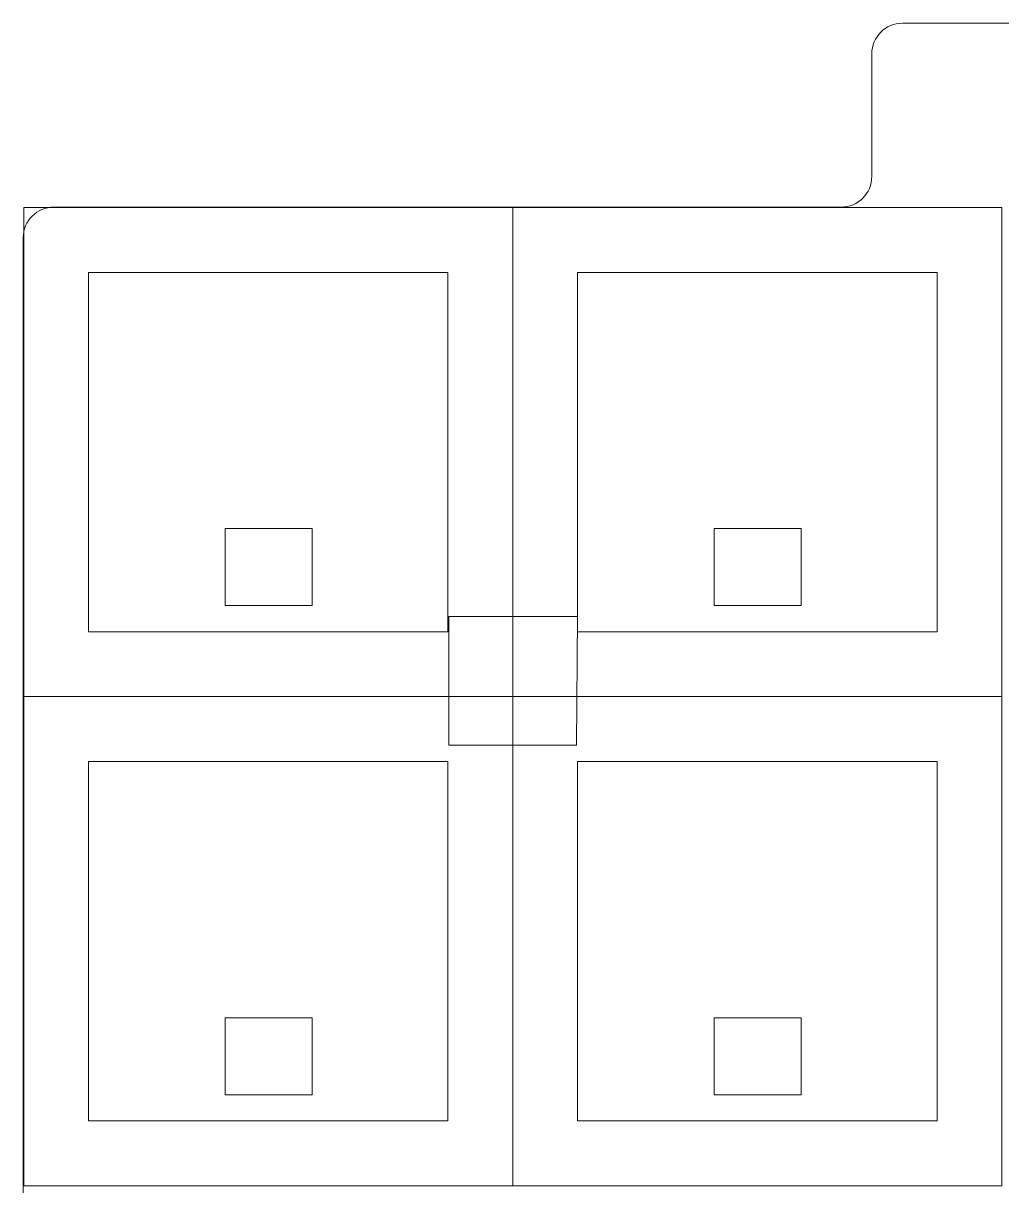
# Model space of a CAD drawing. Header units: millimetres. Extents: x 70 to 146.2, y -181.2 to -97.8.
# Drawn here: x 70.01 to 108.12, y -143.12 to -97.85 of the extents above; entities that cross this region are included whole.
import ezdxf

# ---------------------------------------------------------------- set-up
doc = ezdxf.new("R2010")
doc.units = ezdxf.units.MM
doc.header["$MEASUREMENT"] = 0
doc.layers.add('Super 16 V2 by 1upkeyboards.com', color=7, linetype='Continuous', lineweight=0)

# ---------------------------------------------------------------- blocks, each defined once
blk = doc.blocks.new('Block_2')
at = {"layer": 'Super 16 V2 by 1upkeyboards.com', "color": 18, "lineweight": 5, "true_color": 0x010101}
for points, knots in [([(91.561, -125.962), (91.561, -125.962), (86.587, -125.962), (86.587, -125.962), (86.587, -125.962), (86.587, -120.952), (86.587, -120.952), (86.587, -120.952), (91.596, -120.952), (91.596, -120.952), (91.596, -120.952), (91.561, -125.962), (91.561, -125.962), (91.561, -125.962), (91.561, -125.962), (91.561, -125.962)], [0, 0, 0, 0, 1, 1, 1, 2, 2, 2, 3, 3, 3, 4, 4, 4, 5, 5, 5, 5]), ([(129.661, -125.962), (129.661, -125.962), (124.652, -125.962), (124.652, -125.962), (124.652, -125.962), (124.652, -120.952), (124.652, -120.952), (124.652, -120.952), (129.661, -120.952), (129.661, -120.952), (129.661, -120.952), (129.661, -125.962), (129.661, -125.962)], [0, 0, 0, 0, 1, 1, 1, 2, 2, 2, 3, 3, 3, 4, 4, 4, 4]), ([(91.561, -164.062), (91.561, -164.062), (86.587, -164.062), (86.587, -164.062), (86.587, -164.062), (86.587, -159.052), (86.587, -159.052), (86.587, -159.052), (91.596, -159.052), (91.596, -159.052), (91.596, -159.052), (91.561, -164.062), (91.561, -164.062), (91.561, -164.062), (91.561, -164.062), (91.561, -164.062)], [0, 0, 0, 0, 1, 1, 1, 2, 2, 2, 3, 3, 3, 4, 4, 4, 5, 5, 5, 5]), ([(129.661, -164.062), (129.661, -164.062), (124.652, -164.062), (124.652, -164.062), (124.652, -164.062), (124.652, -159.052), (124.652, -159.052), (124.652, -159.052), (129.661, -159.052), (129.661, -159.052), (129.661, -159.052), (129.661, -164.062), (129.661, -164.062)], [0, 0, 0, 0, 1, 1, 1, 2, 2, 2, 3, 3, 3, 4, 4, 4, 4])]:
    blk.add_open_spline(points, degree=3, knots=knots, dxfattribs=at)
blk = doc.blocks.new('Block_3')
at = {"layer": 'Super 16 V2 by 1upkeyboards.com', "color": 18, "lineweight": 5, "true_color": 0x010101}
for points in [[(81.26, -120.529), (81.26, -120.529), (81.26, -117.53), (81.26, -117.53), (81.26, -117.53), (77.873, -117.53), (77.873, -117.53), (77.873, -117.53), (77.873, -120.529), (77.873, -120.529), (77.873, -120.529), (81.26, -120.529), (81.26, -120.529)], [(100.31, -120.529), (100.31, -120.529), (100.31, -117.53), (100.31, -117.53), (100.31, -117.53), (96.923, -117.53), (96.923, -117.53), (96.923, -117.53), (96.923, -120.529), (96.923, -120.529), (96.923, -120.529), (100.31, -120.529), (100.31, -120.529)], [(81.26, -139.579), (81.26, -139.579), (81.26, -136.58), (81.26, -136.58), (81.26, -136.58), (77.873, -136.58), (77.873, -136.58), (77.873, -136.58), (77.873, -139.579), (77.873, -139.579), (77.873, -139.579), (81.26, -139.579), (81.26, -139.579)], [(100.31, -139.579), (100.31, -139.579), (100.31, -136.58), (100.31, -136.58), (100.31, -136.58), (96.923, -136.58), (96.923, -136.58), (96.923, -136.58), (96.923, -139.579), (96.923, -139.579), (96.923, -139.579), (100.31, -139.579), (100.31, -139.579)]]:
    blk.add_open_spline(points, degree=3, knots=[0, 0, 0, 0, 1, 1, 1, 2, 2, 2, 3, 3, 3, 4, 4, 4, 4], dxfattribs=at)
blk = doc.blocks.new('Block_4')
at = {"layer": 'Super 16 V2 by 1upkeyboards.com', "color": 18, "lineweight": 5, "true_color": 0x010101}
for points in [[(72.546, -121.552), (72.546, -121.552), (72.546, -107.547), (72.546, -107.547), (72.546, -107.547), (86.552, -107.547), (86.552, -107.547), (86.552, -107.547), (86.552, -121.552), (86.552, -121.552), (86.552, -121.552), (72.546, -121.552), (72.546, -121.552)], [(91.596, -121.552), (91.596, -121.552), (91.596, -107.547), (91.596, -107.547), (91.596, -107.547), (105.602, -107.547), (105.602, -107.547), (105.602, -107.547), (105.602, -121.552), (105.602, -121.552), (105.602, -121.552), (91.596, -121.552), (91.596, -121.552)], [(72.546, -140.602), (72.546, -140.602), (72.546, -126.597), (72.546, -126.597), (72.546, -126.597), (86.552, -126.597), (86.552, -126.597), (86.552, -126.597), (86.552, -140.602), (86.552, -140.602), (86.552, -140.602), (72.546, -140.602), (72.546, -140.602)], [(91.596, -140.602), (91.596, -140.602), (91.596, -126.597), (91.596, -126.597), (91.596, -126.597), (105.602, -126.597), (105.602, -126.597), (105.602, -126.597), (105.602, -140.602), (105.602, -140.602), (105.602, -140.602), (91.596, -140.602), (91.596, -140.602)]]:
    blk.add_open_spline(points, degree=3, knots=[0, 0, 0, 0, 1, 1, 1, 2, 2, 2, 3, 3, 3, 4, 4, 4, 4], dxfattribs=at)

msp = doc.modelspace()

# ---------------------------------------------------------------- linework, layer by layer
at = {"layer": 'Super 16 V2 by 1upkeyboards.com', "color": 18, "lineweight": 5, "true_color": 0x010101}
for points, knots in [([(113.186, -103.807), (113.186, -104.477), (113.716, -105.007), (114.386, -105.007), (114.386, -105.007), (145.042, -105.007), (145.042, -105.007), (145.713, -105.007), (146.242, -105.536), (146.242, -106.206), (146.242, -106.206), (146.242, -180.007), (146.242, -180.007), (146.242, -180.677), (145.713, -181.207), (145.042, -181.207), (145.042, -181.207), (71.206, -181.207), (71.206, -181.207), (70.536, -181.207), (70.006, -180.677), (70.006, -180.007), (70.006, -180.007), (70.006, -106.206), (70.006, -106.206), (70.006, -105.536), (70.536, -105.007), (71.206, -105.007), (71.206, -105.007), (101.862, -105.007), (101.862, -105.007), (102.533, -105.007), (103.062, -104.477), (103.062, -103.807), (103.062, -103.807), (103.062, -99.045), (103.062, -99.045), (103.062, -98.374), (103.591, -97.845), (104.261, -97.845), (104.261, -97.845), (111.987, -97.845), (111.987, -97.845), (112.657, -97.845), (113.186, -98.374), (113.186, -99.045), (113.186, -99.045), (113.186, -103.807), (113.186, -103.807)], [0, 0, 0, 0, 1, 1, 1, 2, 2, 2, 3, 3, 3, 4, 4, 4, 5, 5, 5, 6, 6, 6, 7, 7, 7, 8, 8, 8, 9, 9, 9, 10, 10, 10, 11, 11, 11, 12, 12, 12, 13, 13, 13, 14, 14, 14, 15, 15, 15, 16, 16, 16, 16]), ([(70.024, -124.074), (70.024, -124.074), (70.024, -105.024), (70.024, -105.024), (70.024, -105.024), (89.074, -105.024), (89.074, -105.024), (89.074, -105.024), (89.074, -124.074), (89.074, -124.074), (89.074, -124.074), (70.024, -124.074), (70.024, -124.074)], [0, 0, 0, 0, 1, 1, 1, 2, 2, 2, 3, 3, 3, 4, 4, 4, 4]), ([(89.074, -124.074), (89.074, -124.074), (89.074, -105.024), (89.074, -105.024), (89.074, -105.024), (108.124, -105.024), (108.124, -105.024), (108.124, -105.024), (108.124, -124.074), (108.124, -124.074), (108.124, -124.074), (89.074, -124.074), (89.074, -124.074)], [0, 0, 0, 0, 1, 1, 1, 2, 2, 2, 3, 3, 3, 4, 4, 4, 4]), ([(70.024, -143.124), (70.024, -143.124), (70.024, -124.074), (70.024, -124.074), (70.024, -124.074), (89.074, -124.074), (89.074, -124.074), (89.074, -124.074), (89.074, -143.124), (89.074, -143.124), (89.074, -143.124), (70.024, -143.124), (70.024, -143.124)], [0, 0, 0, 0, 1, 1, 1, 2, 2, 2, 3, 3, 3, 4, 4, 4, 4]), ([(89.074, -143.124), (89.074, -143.124), (89.074, -124.074), (89.074, -124.074), (89.074, -124.074), (108.124, -124.074), (108.124, -124.074), (108.124, -124.074), (108.124, -143.124), (108.124, -143.124), (108.124, -143.124), (89.074, -143.124), (89.074, -143.124)], [0, 0, 0, 0, 1, 1, 1, 2, 2, 2, 3, 3, 3, 4, 4, 4, 4])]:
    msp.add_open_spline(points, degree=3, knots=knots, dxfattribs=at)

# ---------------------------------------------------------------- block references
at = {"layer": 'Super 16 V2 by 1upkeyboards.com'}
for name in ['Block_4', 'Block_3', 'Block_2']:
    msp.add_blockref(name, (0, 0), dxfattribs=at)

doc.saveas('drawing.dxf')
